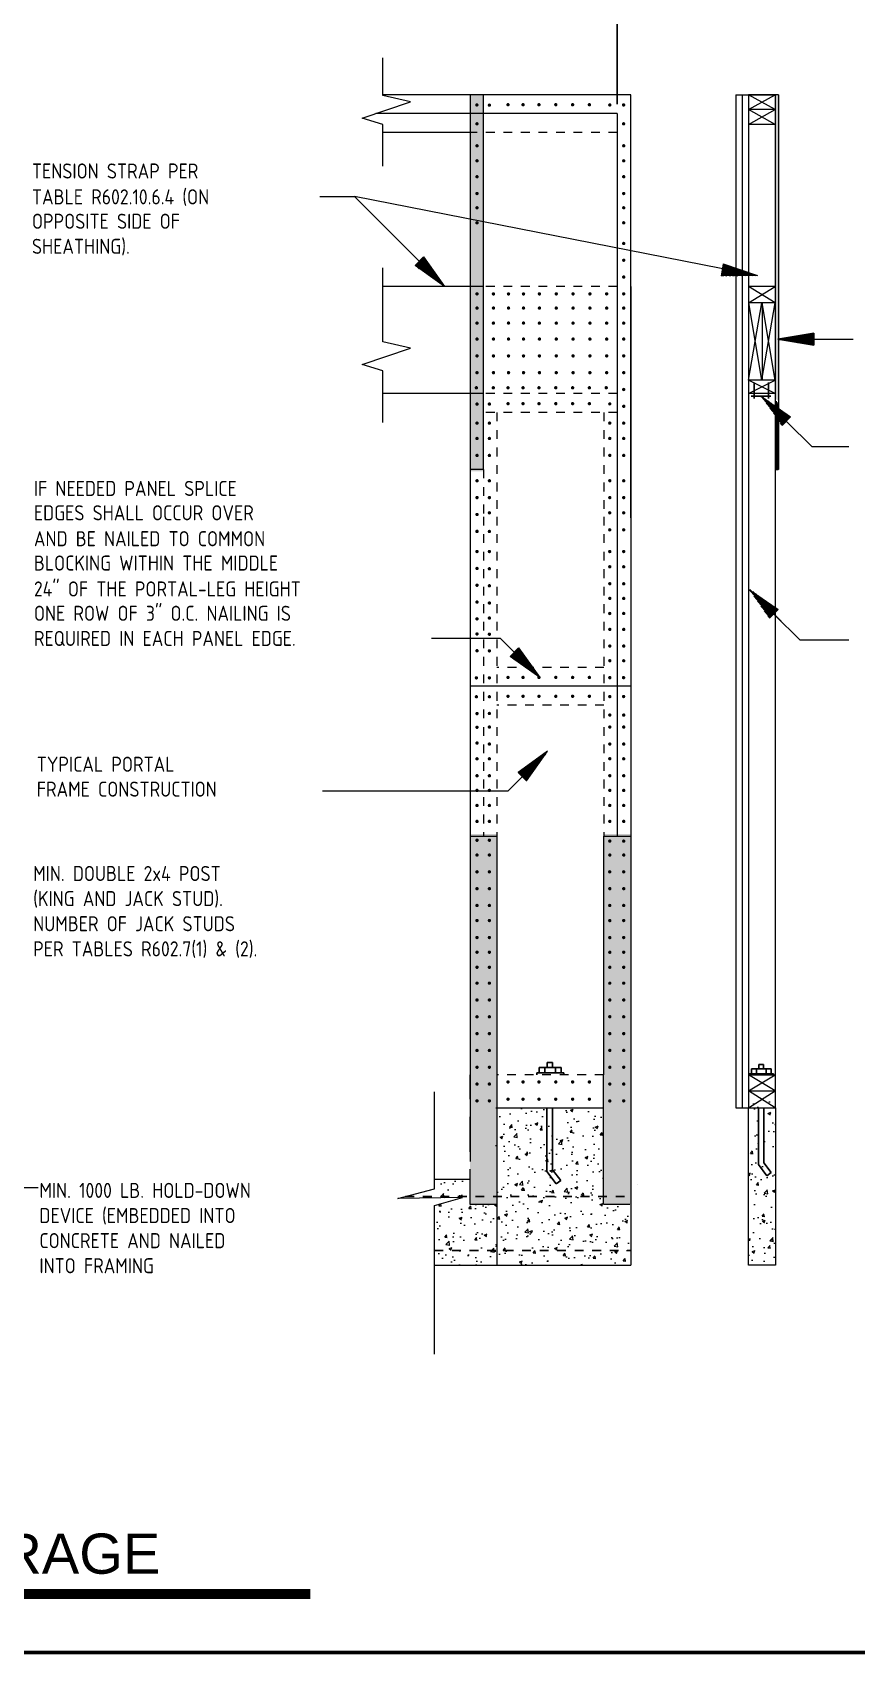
# Model space of a CAD drawing. Header units: feet. Extents: x 57903 to 63568, y -124112 to -112262.
# Drawn here: x 60495 to 60671.4, y -124112 to -123765.4 of the extents above; entities that cross this region are included whole.
import ezdxf

# ---------------------------------------------------------------- set-up
doc = ezdxf.new("R2010")
doc.units = ezdxf.units.FT
doc.header["$LTSCALE"] = 30
doc.header["$MEASUREMENT"] = 0
doc.linetypes.add('Dash 1_16_', pattern=[0.125, 0.0625, -0.0625])
doc.linetypes.add('HIDDEN', pattern=[0.375, 0.25, -0.125])
for name, color, linetype, lineweight in [('8', 8, 'Continuous', 15), ('DIMS', 137, 'Continuous', 15), ('L1', 251, 'Continuous', 13), ('MISC', 3, 'Continuous', 30), ('PLAN LABEL', 7, 'Continuous', 50), ('WALLS', 7, 'Continuous', 60)]:
    doc.layers.add(name, color=color, linetype=linetype, lineweight=lineweight)
doc.styles.add('ARCH', font='ARCHITXT.SHX')
doc.styles.add('SWIS72', font='swissel.ttf', dxfattribs={"height": 4.5})
doc.dimstyles.new('ARCHITECTURAL', dxfattribs={"dimtxt": 3.5, "dimasz": 3.5, "dimexe": 4, "dimexo": 2, "dimgap": 1.5, "dimtad": 1, "dimdec": 1, "dimzin": 3, "dimdsep": 46, "dimlunit": 4, "dimtxsty": 'ARCH', "dimblk": 'DOT', "dimcen": 0.0625, "dimadec": 0, "dimazin": 0, "dimtfac": 1, "dimtdec": 1, "dimtix": 1, "dimtofl": 0, "dimtmove": 1, "dimatfit": 2, "dimldrblk": 'DOTSMALL', "dimfxl": 1, "dimtolj": 1, "dimtzin": 0, "dimarcsym": 0})
pattern_1 = [(50, (15957.2934, -66486.1174), (6.42453982, -0.5620744), [0.6717792, -7.38957143]), (355, (15957.2934, -66486.1174), (-1.2428035, 6.7374273), [0.5374234, -5.91165715]), (100.4514, (15957.829, -66486.164), (5.1817411, 6.1753488), [0.57092447, -6.28016936]), (46.1842, (15957.293, -66484.326), (9.5593381, -1.4825631), [1.0076688, -11.0843571]), (96.6356, (15958.09, -66484.4495), (8.3718265, 8.7252286), [0.8563867, -9.4202525]), (351.1842, (15957.293, -66484.326), (8.3718196, 8.7252351), [0.806135, -8.8674857]), (21, (15958.189, -66484.774), (5.34653006, -3.60628006), [0.6717792, -7.38957143]), (326, (15958.189, -66484.774), (2.1793891, 6.49520977), [0.5374234, -5.91165715]), (71.4514, (15958.6346, -66485.0743), (7.52592137, 2.8889238), [0.57092447, -6.28016936]), (37.5, (15957.2934, -66486.1174), (0.10891651, 2.981748984), [0, -5.8400007, 0, -6.0012277, 0, -5.93404979]), (7.5, (15957.2934, -66486.1174), (2.35632865, 3.5327679), [0, -3.4215955, 0, -5.70564485, 0, -2.26165671]), (327.5, (15955.296, -66486.1174), (4.781477605, -0.202025256), [0, -2.23926407, 0, -6.9865039, 0, -9.27055325]), (317.5, (15954.4002, -66486.1174), (5.22363134, 0.89664596), [0, -2.9110433, 0, -4.63975515, 0, -6.58343637])]
pattern_2 = [(180, (104993.69596, -66486.11737), (-0.279908009, 0.5598160176), [0, -0.5598160176])]
pattern_3 = [(0, (15911.80382, -66486.11737), (0.1399540044, 0.2799080088), [0, -0.2799080088])]

# ---------------------------------------------------------------- blocks, each defined once
blk = doc.blocks.new('_Dot')
at = {"layer": 'DIMS', "color": 0, "lineweight": -2}
blk.add_line((-0.5, 0), (-1, 0), dxfattribs=at)
at = {"layer": 'DIMS', "color": 0, "const_width": 0.5}
blk.add_lwpolyline([(-0.25, 0, 1), (0.25, 0, 1)], format="xyb", close=True, dxfattribs=at)
blk = doc.blocks.new('*D691')
at = {"layer": 'Defpoints', "color": 0, "transparency": 16777216}
for p in [(60620.22, -123708.24), (60233.59, -123778.69), (60620.22, -123782.73)]:
    blk.add_point(p, dxfattribs=at)
at = {"layer": 'DIMS', "color": 0, "lineweight": -2, "transparency": 16777216}
for p, q in [((60233.59, -123776.69), (60233.59, -123704.24)), ((60620.22, -123780.73), (60620.22, -123704.24)), ((60237.09, -123708.24), (60616.72, -123708.24))]:
    blk.add_line(p, q, dxfattribs=at)
at = {"layer": 'DIMS', "color": 0, "lineweight": -2, "transparency": 16777216, "xscale": 3.5, "yscale": 3.5, "zscale": 3.5, "rotation": 180}
blk.add_blockref('_Dot', (60233.59, -123708.24), dxfattribs=at)
at = {"layer": 'DIMS', "color": 0, "lineweight": -2, "transparency": 16777216, "xscale": 3.5, "yscale": 3.5, "zscale": 3.5}
blk.add_blockref('_Dot', (60620.22, -123708.24), dxfattribs=at)
at = {"layer": 'DIMS', "color": 0, "transparency": 16777216, "insert": (60426.91, -123704.08), "char_height": 3.5, "attachment_point": 5, "style": 'ARCH'}
blk.add_mtext('\\A1;EXTENT OF HEADER WITH DOUBLE PORTAL FRAMES (TWO BRACED WALL PANELS)', dxfattribs=at)
blk = doc.blocks.new('_DotSmall')
at = {"layer": 'DIMS', "color": 0, "const_width": 0.5}
blk.add_lwpolyline([(-0.0625, 0, 1), (0.0625, 0, 1)], format="xyb", close=True, dxfattribs=at)

msp = doc.modelspace()

# ---------------------------------------------------------------- hatches: boundary and pattern name
at = {"layer": '8'}
h = msp.add_hatch(dxfattribs=at)
h.set_pattern_fill('AR-CONC', color=256, scale=0.895706, style=0)
h.set_pattern_definition([(50, (15861.843, -66486.1174), (6.42453982, -0.5620744), [0.6717792, -7.38957143]), (355, (15861.843, -66486.1174), (-1.2428035, 6.7374273), [0.5374234, -5.91165715]), (100.4514, (15862.3786, -66486.164), (5.1817411, 6.1753488), [0.57092447, -6.28016936]), (46.1842, (15861.843, -66484.326), (9.5593381, -1.4825631), [1.0076688, -11.0843571]), (96.6356, (15862.64, -66484.4495), (8.3718265, 8.7252286), [0.8563867, -9.4202525]), (351.1842, (15861.843, -66484.326), (8.3718196, 8.7252351), [0.806135, -8.8674857]), (21, (15862.739, -66484.774), (5.34653006, -3.60628006), [0.6717792, -7.38957143]), (326, (15862.739, -66484.774), (2.1793891, 6.49520977), [0.5374234, -5.91165715]), (71.4514, (15863.1845, -66485.0743), (7.52592137, 2.8889238), [0.57092447, -6.28016936]), (37.5, (15861.8433, -66486.1174), (0.10891651, 2.981748984), [0, -5.8400007, 0, -6.0012277, 0, -5.93404979]), (7.5, (15861.8433, -66486.1174), (2.35632865, 3.5327679), [0, -3.4215955, 0, -5.70564485, 0, -2.26165671]), (327.5, (15859.8458, -66486.1174), (4.781477605, -0.202025256), [0, -2.23926407, 0, -6.9865039, 0, -9.27055325]), (317.5, (15858.95, -66486.1174), (5.22363134, 0.89664596), [0, -2.9110433, 0, -4.63975515, 0, -6.58343637])])
h.paths.add_polyline_path([(60617.16, -124029.15), (60603.43, -124029.15), (60594.23, -124029.15), (60594.23, -124006.96), (60594.23, -123995.46), (60617.16, -123995.77), (60617.16, -124016.13), (60622.89, -124016.13), (60623.09, -124029.15)])
h = msp.add_hatch(dxfattribs=at)
h.set_pattern_fill('AR-CONC', color=256, scale=0.895706, style=0)
h.set_pattern_definition([(50, (15773.2314, -66486.1174), (6.42453982, -0.5620744), [0.6717792, -7.38957143]), (355, (15773.2314, -66486.1174), (-1.2428035, 6.7374273), [0.5374234, -5.91165715]), (100.4514, (15773.767, -66486.164), (5.1817411, 6.1753488), [0.57092447, -6.28016936]), (46.1842, (15773.231, -66484.326), (9.5593381, -1.4825631), [1.0076688, -11.0843571]), (96.6356, (15774.028, -66484.4495), (8.3718265, 8.7252286), [0.8563867, -9.4202525]), (351.1842, (15773.231, -66484.326), (8.3718196, 8.7252351), [0.806135, -8.8674857]), (21, (15774.127, -66484.774), (5.34653006, -3.60628006), [0.6717792, -7.38957143]), (326, (15774.127, -66484.774), (2.1793891, 6.49520977), [0.5374234, -5.91165715]), (71.4514, (15774.5726, -66485.0743), (7.52592137, 2.8889238), [0.57092447, -6.28016936]), (37.5, (15773.2314, -66486.1174), (0.10891651, 2.981748984), [0, -5.8400007, 0, -6.0012277, 0, -5.93404979]), (7.5, (15773.2314, -66486.1174), (2.35632865, 3.5327679), [0, -3.4215955, 0, -5.70564485, 0, -2.26165671]), (327.5, (15771.234, -66486.1174), (4.781477605, -0.202025256), [0, -2.23926407, 0, -6.9865039, 0, -9.27055325]), (317.5, (15770.3382, -66486.1174), (5.22363134, 0.89664596), [0, -2.9110433, 0, -4.63975515, 0, -6.58343637])])
h.paths.add_polyline_path([(60654.06, -123994.2), (60654.01, -123994.18), (60651.54, -123994.18), (60651.54, -124005.96), (60653.11, -124008.04), (60652.23, -124008.71), (60650.43, -124006.33), (60650.43, -123994.18), (60648.28, -123994.18), (60648.28, -124029.15), (60654.06, -124029.15)])
h = msp.add_hatch(dxfattribs=at)
h.set_pattern_fill('AR-CONC', color=256, scale=0.895706, style=0)
h.set_pattern_definition(pattern_1)
h.paths.add_polyline_path([(60588.7, -124010.74), (60581.1, -124010.74), (60581.1, -124012.83), (60579.14, -124013.33), (60574.87, -124014.43), (60588.7, -124014.43)])
h = msp.add_hatch(dxfattribs=at)
h.set_pattern_fill('AR-CONC', color=256, scale=0.895706, style=0)
h.set_pattern_definition(pattern_1)
h.paths.add_polyline_path([(60594.43, -124016.13), (60588.7, -124016.13), (60588.7, -124014.43), (60574.87, -124014.43), (60573.26, -124014.85), (60587.05, -124014.64), (60581.1, -124016.39), (60581.1, -124026.01), (60594.43, -124026.01)])
h = msp.add_hatch(dxfattribs=at)
h.set_pattern_fill('AR-CONC', color=256, scale=0.895706, style=0)
h.set_pattern_definition(pattern_1)
h.paths.add_polyline_path([(60594.43, -124026.01), (60581.1, -124026.01), (60581.1, -124029.15), (60594.43, -124029.15)])
at = {"layer": 'DIMS'}
h = msp.add_hatch(dxfattribs=at)
h.set_pattern_fill('ANSI31', color=256, scale=1.279579, angle=-182.4204, style=0)
h.set_pattern_definition([(312.579624, (61353.24674, -123715.06209), (0.117775334, 0.108222697), [])])
h.paths.add_polyline_path([(60583.26, -123819.74), (60576.93, -123815.22), (60578.74, -123813.41)])
h = msp.add_hatch(dxfattribs=at)
h.set_pattern_fill('ANSI31', color=256, scale=1.279579, angle=-146.5318, style=0)
h.set_pattern_definition([(348.468222, (61212.68484, -123281.20663), (0.031975316, 0.15671873), [])])
h.paths.add_polyline_path([(60650.24, -123817.39), (60642.46, -123817.44), (60642.86, -123814.91)])
h = msp.add_hatch(dxfattribs=at)
h.set_pattern_fill('ANSI31', color=256, scale=1.279579, angle=-227.4204, style=0)
h.set_pattern_definition([(182.420376, (60184.1383, -123212.51018), (-0.006754735, 0.15980474), [])])
h.paths.add_polyline_path([(60654.58, -123830.99), (60662.25, -123832.27), (60662.25, -123829.71)])
h = msp.add_hatch(dxfattribs=at)
h.set_pattern_fill('ANSI31', color=256, scale=1.279579, angle=-182.4204, style=0)
h.set_pattern_definition([(132.579624, (59880.96802, -123947.78867), (-0.117775334, -0.108222697), [])])
h.paths.add_polyline_path([(60650.95, -123843.11), (60657.28, -123847.63), (60655.47, -123849.44)])
h = msp.add_hatch(dxfattribs=at)
h.set_pattern_fill('ANSI31', color=256, scale=1.279579, angle=-182.4204, style=0)
h.set_pattern_definition([(132.579624, (59878.29267, -123989.0337), (-0.117775334, -0.108222697), [])])
h.paths.add_polyline_path([(60648.28, -123884.35), (60654.61, -123888.88), (60652.8, -123890.69)])
h = msp.add_hatch(dxfattribs=at)
h.set_pattern_fill('ANSI31', color=256, scale=1.279579, angle=-182.4204, style=0)
h.set_pattern_definition([(312.579624, (61373.6115, -123798.71737), (0.117775334, 0.108222697), [])])
h.paths.add_polyline_path([(60603.63, -123903.4), (60597.3, -123898.88), (60599.1, -123897.07)])
h = msp.add_hatch(dxfattribs=at)
h.set_pattern_fill('ANSI31', color=256, scale=1.279579, angle=-182.4204, style=0)
h.set_pattern_definition([(47.420376, (61375.28594, -124023.87121), (0.117775334, -0.108222697), [])])
h.paths.add_polyline_path([(60605.3, -123919.19), (60598.97, -123923.71), (60600.78, -123925.52)])
at = {"layer": 'L1'}
h = msp.add_hatch(dxfattribs=at)
h.set_pattern_fill('DOTS', color=256, scale=8.957056, angle=360)
h.set_pattern_definition(pattern_2)
h.paths.add_polyline_path([(60588.7, -123859.25), (60591.57, -123859.25), (60591.56, -123778.69), (60588.7, -123778.69)])
h = msp.add_hatch(dxfattribs=at)
h.set_pattern_fill('DOTS', color=256, scale=4.478528, angle=360)
h.set_pattern_definition(pattern_3)
h.paths.add_polyline_path([(60654.72, -123831.02), (60654.58, -123830.99), (60654.72, -123830.97), (60654.72, -123778.69), (60654.01, -123778.69), (60654.01, -123843.72), (60654.72, -123844.22)])
h = msp.add_hatch(dxfattribs=at)
h.set_pattern_fill('DOTS', color=256, scale=4.478528, angle=360)
h.set_pattern_definition(pattern_3)
h.paths.add_polyline_path([(60654.01, -123858.9), (60654.72, -123858.9), (60654.72, -123844.66), (60654.01, -123843.96)])
h = msp.add_hatch(dxfattribs=at)
h.set_pattern_fill('DOTS', color=256, scale=8.957056, angle=360)
h.set_pattern_definition(pattern_2)
h.paths.add_polyline_path([(60588.7, -123936.89), (60594.43, -123936.87), (60594.43, -124016.13), (60588.7, -124016.13)])
h = msp.add_hatch(dxfattribs=at)
h.set_pattern_fill('DOTS', color=256, scale=8.957056, angle=360)
h.set_pattern_definition(pattern_2)
h.paths.add_polyline_path([(60617.27, -123936.89), (60623, -123936.87), (60623, -124016.13), (60617.27, -124016.13)])

# ---------------------------------------------------------------- linework, layer by layer
at = {"layer": 'DIMS'}
for p, q in [((60570.05, -123778.84), (60570.05, -123770.79)), ((60565.59, -123783.73), (60575.94, -123780.19)), ((60575.94, -123780.19), (60570.05, -123778.84)), ((60570.05, -123785.04), (60565.59, -123783.73)), ((60570.05, -123793.99), (60570.05, -123785.04)), ((60556.52, -123800.44), (60563.96, -123800.44)), ((60583.16, -123819.64), (60563.96, -123800.44)), ((60650.1, -123817.36), (60563.96, -123800.44)), ((60578.74, -123813.41), (60576.93, -123815.22)), ((60583.26, -123819.74), (60576.93, -123815.22)), ((60578.74, -123813.41), (60583.26, -123819.74)), ((60642.86, -123814.91), (60642.46, -123817.44)), ((60642.86, -123814.91), (60650.24, -123817.39)), ((60570.05, -123831.56), (60570.05, -123815.75)), ((60650.24, -123817.39), (60642.46, -123817.44)), ((60575.94, -123832.9), (60570.05, -123831.56)), ((60662.25, -123829.71), (60654.58, -123830.99)), ((60654.58, -123830.99), (60662.25, -123832.27)), ((60654.72, -123830.99), (60670.67, -123830.99)), ((60662.25, -123829.71), (60662.25, -123832.27)), ((60565.59, -123836.44), (60575.94, -123832.9)), ((60570.05, -123837.75), (60565.59, -123836.44)), ((60570.05, -123848.82), (60570.05, -123837.75)), ((60650.95, -123843.23), (60657.28, -123847.63)), ((60651.06, -123843.33), (60661.95, -123854.07)), ((60655.47, -123849.44), (60657.28, -123847.63)), ((60669.74, -123854.07), (60661.95, -123854.07)), ((60648.28, -123884.48), (60654.61, -123888.88)), ((60648.38, -123884.58), (60659.34, -123895.38)), ((60652.8, -123890.69), (60654.61, -123888.88)), ((60580.46, -123894.95), (60595.18, -123894.95)), ((60603.52, -123903.29), (60595.18, -123894.95)), ((60599.1, -123897.07), (60597.3, -123898.88)), ((60599.1, -123897.07), (60603.63, -123903.4)), ((60669.74, -123895.38), (60659.34, -123895.38)), ((60603.63, -123903.4), (60597.3, -123898.88)), ((60605.2, -123919.29), (60596.85, -123927.64)), ((60605.3, -123919.19), (60598.97, -123923.71)), ((60600.78, -123925.52), (60605.3, -123919.19)), ((60600.78, -123925.52), (60598.97, -123923.71)), ((60557.14, -123927.64), (60596.85, -123927.64)), ((60581.1, -124012.83), (60581.1, -123992.06)), ((60496.27, -124012.63), (60493.2, -124012.63)), ((60573.26, -124014.85), (60581.1, -124012.83)), ((60579.14, -124013.33), (60581.1, -124012.83)), ((60587.05, -124014.64), (60573.26, -124014.85)), ((60581.1, -124016.39), (60587.05, -124014.64)), ((60581.1, -124048.2), (60581.1, -124016.39))]:
    msp.add_line(p, q, dxfattribs=at)
for points in [[(60662.25, -123830.99), (60659.27, -123830.99)], [(60653.7, -123889.78), (60655.27, -123891.35)]]:
    msp.add_lwpolyline(points, dxfattribs=at)
at = {"layer": 'L1'}
for p, q in [((60588.7, -123778.69), (60570.05, -123778.69)), ((60623.09, -123778.69), (60588.7, -123778.69)), ((60588.7, -123778.69), (60588.7, -123869.26)), ((60591.56, -123858.9), (60591.56, -123778.69)), ((60623.09, -123869.26), (60623.09, -123778.69)), ((60645.59, -123778.69), (60645.59, -123995.46)), ((60645.59, -123778.69), (60654.01, -123778.69)), ((60646.93, -123778.69), (60646.93, -123995.46)), ((60648.28, -123778.69), (60648.28, -123995.46)), ((60654.72, -123778.69), (60648.28, -123778.69)), ((60654.01, -123781.86), (60648.28, -123778.69)), ((60648.28, -123781.86), (60654.01, -123778.69)), ((60654.01, -123778.69), (60654.01, -123995.46)), ((60654.72, -123778.69), (60654.72, -123858.9)), ((60588.7, -123782.73), (60568.52, -123782.73)), ((60620.22, -123782.73), (60588.7, -123782.73)), ((60620.22, -123782.73), (60620.22, -123937.35)), ((60654.01, -123781.86), (60648.28, -123781.86)), ((60654.01, -123781.86), (60648.28, -123781.86)), ((60654.01, -123785.08), (60648.28, -123781.86)), ((60648.28, -123785.08), (60654.01, -123781.86)), ((60588.7, -123786.77), (60570.05, -123786.77)), ((60654.01, -123785.08), (60648.28, -123785.08)), ((60591.56, -123819.72), (60570.05, -123819.72)), ((60588.7, -123819.72), (60588.7, -123869.26)), ((60623.09, -123819.72), (60623.09, -123869.26)), ((60654.01, -123819.72), (60648.28, -123819.72)), ((60654.01, -123823.26), (60648.28, -123819.72)), ((60648.28, -123823.26), (60654.01, -123819.72)), ((60654.01, -123823.26), (60648.28, -123823.26)), ((60648.28, -123839.79), (60651.14, -123823.26)), ((60651.14, -123839.79), (60648.35, -123823.26)), ((60651.14, -123839.79), (60654.01, -123823.26)), ((60654.01, -123839.79), (60651.22, -123823.26)), ((60651.22, -123823.26), (60651.22, -123839.79)), ((60591.56, -123842.65), (60570.05, -123842.65)), ((60654.01, -123839.79), (60648.28, -123839.79)), ((60654.01, -123842.65), (60648.28, -123839.79)), ((60648.28, -123842.65), (60654.01, -123839.79)), ((60654.01, -123842.65), (60648.28, -123842.65)), ((60654.72, -123858.9), (60654.01, -123858.9)), ((60588.7, -123868.99), (60588.7, -123907.96)), ((60588.7, -123868.99), (60588.7, -123995.46)), ((60623.09, -123868.99), (60623.09, -123937.35)), ((60623.09, -123905.28), (60588.7, -123905.28)), ((60588.7, -123917.7), (60588.7, -123995.46)), ((60588.7, -123937.35), (60594.43, -123937.35)), ((60594.43, -123937.35), (60594.43, -124016.13)), ((60617.27, -123937.35), (60617.27, -123988.45)), ((60617.27, -123937.35), (60623, -123937.35)), ((60623.09, -123937.35), (60623.09, -124029.15)), ((60617.27, -124016.13), (60617.27, -123988.45)), ((60648.28, -123988.45), (60654.01, -123988.45)), ((60648.28, -123991.83), (60654.01, -123988.45)), ((60654.01, -123991.83), (60648.28, -123988.45)), ((60648.28, -123995.46), (60654.01, -123991.83)), ((60654.01, -123995.46), (60648.28, -123991.83)), ((60648.28, -123991.83), (60654.01, -123991.83)), ((60588.7, -123995.46), (60588.7, -124006.93)), ((60594.23, -123995.46), (60617.27, -123995.46)), ((60645.59, -123995.46), (60654.06, -123995.46)), ((60581.1, -124010.74), (60588.7, -124010.74)), ((60624.44, -124011.85), (60624.44, -124011.85)), ((60581.1, -124029.15), (60623.09, -124029.15))]:
    msp.add_line(p, q, dxfattribs=at)
at = {"layer": 'L1', "linetype": 'Dash 1_16_'}
for p, q in [((60620.22, -123786.77), (60588.7, -123786.77)), ((60620.22, -123819.72), (60591.56, -123819.72)), ((60620.22, -123842.65), (60591.56, -123842.65)), ((60620.22, -123846.7), (60591.56, -123846.7)), ((60594.43, -123846.7), (60594.43, -123869.26)), ((60617.36, -123846.7), (60617.36, -123869.26)), ((60591.56, -123858.9), (60591.56, -123869.26)), ((60591.56, -123868.99), (60591.56, -123937.35)), ((60594.43, -123868.99), (60594.43, -123937.35)), ((60617.36, -123868.99), (60617.36, -123937.35)), ((60617.36, -123901.24), (60594.43, -123901.24)), ((60617.36, -123909.32), (60594.43, -123909.32)), ((60617.27, -123988.45), (60594.43, -123988.45))]:
    msp.add_line(p, q, dxfattribs=at)
at = {"layer": 'L1', "ltscale": 0.5}
for p, q in [((60591.56, -123858.9), (60588.7, -123858.9)), ((60594.43, -124016.13), (60594.43, -124029.15))]:
    msp.add_line(p, q, dxfattribs=at)
at = {"layer": 'L1', "linetype": 'HIDDEN'}
for p, q in [((60588.7, -124016.13), (60588.7, -123988.45)), ((60594.43, -124016.13), (60588.7, -124016.13)), ((60622.89, -124016.13), (60617.36, -124016.13))]:
    msp.add_line(p, q, dxfattribs=at)
at = {"layer": 'L1', "const_width": 0.358}
for points in [[(60590.16, -123781.06, -1), (60590.16, -123780.7, -1)], [(60592.84, -123781.1, -1), (60592.84, -123780.75, -1)], [(60597, -123780.83, -1), (60596.65, -123780.83, -1)], [(60600.22, -123780.83, -1), (60599.86, -123780.83, -1)], [(60603.63, -123780.83, -1), (60603.27, -123780.83, -1)], [(60607.23, -123780.83, -1), (60606.87, -123780.83, -1)], [(60610.83, -123780.83, -1), (60610.47, -123780.83, -1)], [(60614.42, -123780.83, -1), (60614.06, -123780.83, -1)], [(60618.61, -123781.06, -1), (60618.61, -123780.7, -1)], [(60621.56, -123781.06, -1), (60621.56, -123780.7, -1)], [(60590.16, -123785.1, -1), (60590.16, -123784.74, -1)], [(60621.56, -123785.1, -1), (60621.56, -123784.74, -1)], [(60590.19, -123789.8, -1), (60590.19, -123789.44, -1)], [(60621.59, -123789.8, -1), (60621.59, -123789.44, -1)], [(60590.19, -123793.01, -1), (60590.19, -123792.66, -1)], [(60621.59, -123793.01, -1), (60621.59, -123792.66, -1)], [(60590.19, -123796.42, -1), (60590.19, -123796.06, -1)], [(60621.59, -123796.42, -1), (60621.59, -123796.06, -1)], [(60590.19, -123800.02, -1), (60590.19, -123799.66, -1)], [(60621.59, -123800.02, -1), (60621.59, -123799.66, -1)], [(60590.19, -123803.06, -1), (60590.19, -123802.71, -1)], [(60621.59, -123803.06, -1), (60621.59, -123802.71, -1)], [(60590.19, -123806.28, -1), (60590.19, -123805.92, -1)], [(60621.59, -123806.28, -1), (60621.59, -123805.92, -1)], [(60621.59, -123810.7, -1), (60621.59, -123810.34, -1)], [(60621.59, -123810.7, -1), (60621.59, -123810.34, -1)], [(60621.59, -123810.7, -1), (60621.59, -123810.34, -1)], [(60621.59, -123814.29, -1), (60621.59, -123813.94, -1)], [(60621.59, -123817.89, -1), (60621.59, -123817.53, -1)], [(60590.19, -123821.49, 1), (60590.19, -123821.13, 1)], [(60593.71, -123821.49, 1), (60593.71, -123821.13, 1)], [(60596.93, -123821.49, 1), (60596.93, -123821.13, 1)], [(60600.14, -123821.49, 1), (60600.14, -123821.13, 1)], [(60603.55, -123821.49, 1), (60603.55, -123821.13, 1)], [(60607.15, -123821.49, 1), (60607.15, -123821.13, 1)], [(60610.75, -123821.49, 1), (60610.75, -123821.13, 1)], [(60614.35, -123821.49, 1), (60614.35, -123821.13, 1)], [(60617.94, -123821.49, 1), (60617.94, -123821.13, 1)], [(60621.59, -123821.49, -1), (60621.59, -123821.13, -1)], [(60590.19, -123824.53, 1), (60590.19, -123824.17, 1)], [(60593.71, -123824.53, 1), (60593.71, -123824.17, 1)], [(60596.93, -123824.53, 1), (60596.93, -123824.17, 1)], [(60600.14, -123824.53, 1), (60600.14, -123824.17, 1)], [(60603.55, -123824.53, 1), (60603.55, -123824.17, 1)], [(60607.15, -123824.53, 1), (60607.15, -123824.17, 1)], [(60610.75, -123824.53, 1), (60610.75, -123824.17, 1)], [(60614.35, -123824.53, 1), (60614.35, -123824.17, 1)], [(60617.94, -123824.53, 1), (60617.94, -123824.17, 1)], [(60621.59, -123824.53, -1), (60621.59, -123824.17, -1)], [(60590.19, -123827.75, 1), (60590.19, -123827.39, 1)], [(60593.71, -123827.75, 1), (60593.71, -123827.39, 1)], [(60596.93, -123827.75, 1), (60596.93, -123827.39, 1)], [(60600.14, -123827.75, 1), (60600.14, -123827.39, 1)], [(60603.55, -123827.75, 1), (60603.55, -123827.39, 1)], [(60607.15, -123827.75, 1), (60607.15, -123827.39, 1)], [(60610.75, -123827.75, 1), (60610.75, -123827.39, 1)], [(60614.35, -123827.75, 1), (60614.35, -123827.39, 1)], [(60617.94, -123827.75, 1), (60617.94, -123827.39, 1)], [(60621.59, -123827.75, -1), (60621.59, -123827.39, -1)], [(60590.19, -123831.16, 1), (60590.19, -123830.8, 1)], [(60593.71, -123831.16, 1), (60593.71, -123830.8, 1)], [(60596.93, -123831.16, 1), (60596.93, -123830.8, 1)], [(60600.14, -123831.16, 1), (60600.14, -123830.8, 1)], [(60603.55, -123831.16, 1), (60603.55, -123830.8, 1)], [(60607.15, -123831.16, 1), (60607.15, -123830.8, 1)], [(60610.75, -123831.16, 1), (60610.75, -123830.8, 1)], [(60614.35, -123831.16, 1), (60614.35, -123830.8, 1)], [(60617.94, -123831.16, 1), (60617.94, -123830.8, 1)], [(60621.59, -123831.16, -1), (60621.59, -123830.8, -1)], [(60590.19, -123834.76, 1), (60590.19, -123834.4, 1)], [(60593.71, -123834.76, 1), (60593.71, -123834.4, 1)], [(60596.93, -123834.76, 1), (60596.93, -123834.4, 1)], [(60600.14, -123834.76, 1), (60600.14, -123834.4, 1)], [(60603.55, -123834.76, 1), (60603.55, -123834.4, 1)], [(60607.15, -123834.76, 1), (60607.15, -123834.4, 1)], [(60610.75, -123834.76, 1), (60610.75, -123834.4, 1)], [(60614.35, -123834.76, 1), (60614.35, -123834.4, 1)], [(60617.94, -123834.76, 1), (60617.94, -123834.4, 1)], [(60621.59, -123834.76, -1), (60621.59, -123834.4, -1)], [(60590.19, -123838.35, 1), (60590.19, -123837.99, 1)], [(60593.71, -123838.35, 1), (60593.71, -123837.99, 1)], [(60596.93, -123838.35, 1), (60596.93, -123837.99, 1)], [(60600.14, -123838.35, 1), (60600.14, -123837.99, 1)], [(60603.55, -123838.35, 1), (60603.55, -123837.99, 1)], [(60607.15, -123838.35, 1), (60607.15, -123837.99, 1)], [(60610.75, -123838.35, 1), (60610.75, -123837.99, 1)], [(60614.35, -123838.35, 1), (60614.35, -123837.99, 1)], [(60617.94, -123838.35, 1), (60617.94, -123837.99, 1)], [(60621.59, -123838.35, -1), (60621.59, -123837.99, -1)], [(60590.23, -123841.4, -1), (60589.87, -123841.4, -1)], [(60593.86, -123841.4, -1), (60593.5, -123841.4, -1)], [(60597, -123841.4, -1), (60596.65, -123841.4, -1)], [(60600.22, -123841.4, -1), (60599.86, -123841.4, -1)], [(60603.63, -123841.4, -1), (60603.27, -123841.4, -1)], [(60607.23, -123841.4, -1), (60606.87, -123841.4, -1)], [(60610.83, -123841.4, -1), (60610.47, -123841.4, -1)], [(60614.42, -123841.4, -1), (60614.06, -123841.4, -1)], [(60618.02, -123841.4, -1), (60617.66, -123841.4, -1)], [(60621.59, -123841.95, -1), (60621.59, -123841.59, -1)], [(60590.19, -123845.07, 1), (60590.19, -123844.71, 1)], [(60592.84, -123845.07, -1), (60592.84, -123844.71, -1)], [(60597, -123844.8, -1), (60596.65, -123844.8, -1)], [(60600.22, -123844.8, -1), (60599.86, -123844.8, -1)], [(60603.63, -123844.8, -1), (60603.27, -123844.8, -1)], [(60607.23, -123844.8, -1), (60606.87, -123844.8, -1)], [(60610.83, -123844.8, -1), (60610.47, -123844.8, -1)], [(60614.42, -123844.8, -1), (60614.06, -123844.8, -1)], [(60618.61, -123845.02, -1), (60618.61, -123844.67, -1)], [(60621.59, -123845.55, -1), (60621.59, -123845.19, -1)], [(60590.19, -123849.15, 1), (60590.19, -123848.79, 1)], [(60592.84, -123849.15, -1), (60592.84, -123848.79, -1)], [(60618.61, -123849.15, -1), (60618.61, -123848.79, -1)], [(60621.59, -123849.15, -1), (60621.59, -123848.79, -1)], [(60590.19, -123852.43, 1), (60590.19, -123852.07, 1)], [(60592.84, -123852.43, -1), (60592.84, -123852.07, -1)], [(60618.61, -123852.43, -1), (60618.61, -123852.07, -1)], [(60621.59, -123852.43, -1), (60621.59, -123852.07, -1)], [(60590.19, -123856.06, 1), (60590.19, -123855.7, 1)], [(60592.84, -123856.06, -1), (60592.84, -123855.7, -1)], [(60618.61, -123856.06, -1), (60618.61, -123855.7, -1)], [(60621.59, -123856.06, -1), (60621.59, -123855.7, -1)], [(60590.19, -123861.48, 1), (60590.19, -123861.12, 1)], [(60592.84, -123861.48, -1), (60592.84, -123861.12, -1)], [(60618.61, -123861.48, -1), (60618.61, -123861.12, -1)], [(60621.59, -123861.48, -1), (60621.59, -123861.12, -1)], [(60590.19, -123865.08, 1), (60590.19, -123864.72, 1)], [(60592.84, -123865.08, -1), (60592.84, -123864.72, -1)], [(60618.61, -123865.08, -1), (60618.61, -123864.72, -1)], [(60621.59, -123865.08, -1), (60621.59, -123864.72, -1)], [(60590.19, -123868.69, 1), (60590.19, -123868.34, 1)], [(60592.84, -123868.34, -1), (60592.84, -123867.98, -1)], [(60618.61, -123868.34, -1), (60618.61, -123867.98, -1)], [(60621.59, -123868.34, -1), (60621.59, -123867.98, -1)], [(60590.19, -123872.29, 1), (60590.19, -123871.93, 1)], [(60590.19, -123872.33, 1), (60590.19, -123871.97, 1)], [(60592.84, -123872.33, -1), (60592.84, -123871.97, -1)], [(60618.61, -123871.98, -1), (60618.61, -123871.62, -1)], [(60621.59, -123871.98, -1), (60621.59, -123871.62, -1)], [(60590.19, -123876.62, 1), (60590.19, -123876.26, 1)], [(60592.84, -123876.62, -1), (60592.84, -123876.26, -1)], [(60618.61, -123876.62, -1), (60618.61, -123876.26, -1)], [(60621.59, -123876.62, -1), (60621.59, -123876.26, -1)], [(60590.19, -123880.24, 1), (60590.19, -123879.88, 1)], [(60592.84, -123880.31, -1), (60592.84, -123879.95, -1)], [(60618.61, -123879.89, -1), (60618.61, -123879.53, -1)], [(60621.59, -123879.89, -1), (60621.59, -123879.53, -1)], [(60590.19, -123883.84, 1), (60590.19, -123883.48, 1)], [(60592.84, -123883.95, -1), (60592.84, -123883.59, -1)], [(60618.61, -123883.52, -1), (60618.61, -123883.16, -1)], [(60621.59, -123883.52, -1), (60621.59, -123883.16, -1)], [(60590.19, -123887.43, 1), (60590.19, -123887.08, 1)], [(60592.84, -123887.64, -1), (60592.84, -123887.28, -1)], [(60618.61, -123886.66, -1), (60618.61, -123886.3, -1)], [(60621.59, -123886.66, -1), (60621.59, -123886.3, -1)], [(60590.19, -123891.03, 1), (60590.19, -123890.67, 1)], [(60592.84, -123890.86, -1), (60592.84, -123890.5, -1)], [(60618.61, -123889.88, -1), (60618.61, -123889.52, -1)], [(60621.59, -123889.88, -1), (60621.59, -123889.52, -1)], [(60590.19, -123894.25, 1), (60590.19, -123893.9, 1)], [(60592.84, -123894.32, -1), (60592.84, -123893.96, -1)], [(60618.61, -123893.29, -1), (60618.61, -123892.93, -1)], [(60621.59, -123893.29, -1), (60621.59, -123892.93, -1)], [(60590.19, -123897.85, 1), (60590.19, -123897.49, 1)], [(60592.84, -123897.88, -1), (60592.84, -123897.52, -1)], [(60618.61, -123896.85, -1), (60618.61, -123896.49, -1)], [(60621.59, -123896.85, -1), (60621.59, -123896.49, -1)], [(60618.61, -123899.99, -1), (60618.61, -123899.64, -1)], [(60621.59, -123899.99, -1), (60621.59, -123899.64, -1)], [(60590.06, -123903.65, -1), (60590.06, -123903.29, -1)], [(60592.84, -123903.65, -1), (60592.84, -123903.29, -1)], [(60597, -123903.38, -1), (60596.65, -123903.38, -1)], [(60600.22, -123903.38, -1), (60599.86, -123903.38, -1)], [(60603.63, -123903.38, -1), (60603.27, -123903.38, -1)], [(60607.23, -123903.38, -1), (60606.87, -123903.38, -1)], [(60610.83, -123903.38, -1), (60610.47, -123903.38, -1)], [(60614.42, -123903.38, -1), (60614.06, -123903.38, -1)], [(60618.61, -123903.61, -1), (60618.61, -123903.25, -1)], [(60621.56, -123903.61, -1), (60621.56, -123903.25, -1)], [(60590.06, -123907.69, -1), (60590.06, -123907.34, -1)], [(60592.84, -123907.69, -1), (60592.84, -123907.34, -1)], [(60597, -123907.42, -1), (60596.65, -123907.42, -1)], [(60600.22, -123907.42, -1), (60599.86, -123907.42, -1)], [(60603.63, -123907.42, -1), (60603.27, -123907.42, -1)], [(60607.23, -123907.42, -1), (60606.87, -123907.42, -1)], [(60610.83, -123907.42, -1), (60610.47, -123907.42, -1)], [(60614.42, -123907.42, -1), (60614.06, -123907.42, -1)], [(60618.61, -123907.65, -1), (60618.61, -123907.29, -1)], [(60621.56, -123907.65, -1), (60621.56, -123907.29, -1)], [(60590.19, -123911.3, 1), (60590.19, -123910.94, 1)], [(60592.84, -123911.27, -1), (60592.84, -123910.91, -1)], [(60618.61, -123911.62, -1), (60618.61, -123911.26, -1)], [(60621.59, -123911.62, -1), (60621.59, -123911.26, -1)], [(60590.19, -123914.23, 1), (60590.19, -123913.88, 1)], [(60592.84, -123914.18, -1), (60592.84, -123913.82, -1)], [(60618.61, -123914.18, -1), (60618.61, -123913.82, -1)], [(60621.59, -123914.18, -1), (60621.59, -123913.82, -1)], [(60590.19, -123917.6, 1), (60590.19, -123917.24, 1)], [(60592.84, -123917.82, -1), (60592.84, -123917.46, -1)], [(60618.61, -123917.82, -1), (60618.61, -123917.46, -1)], [(60621.59, -123917.82, -1), (60621.59, -123917.46, -1)], [(60590.19, -123920.97, 1), (60590.19, -123920.61, 1)], [(60592.84, -123920.97, -1), (60592.84, -123920.61, -1)], [(60618.61, -123920.97, -1), (60618.61, -123920.61, -1)], [(60621.59, -123920.97, -1), (60621.59, -123920.61, -1)], [(60590.19, -123924.6, 1), (60590.19, -123924.24, 1)], [(60592.84, -123924.6, -1), (60592.84, -123924.24, -1)], [(60618.61, -123924.6, -1), (60618.61, -123924.24, -1)], [(60621.59, -123924.6, -1), (60621.59, -123924.24, -1)], [(60590.19, -123927.74, 1), (60590.19, -123927.38, 1)], [(60592.84, -123927.74, -1), (60592.84, -123927.38, -1)], [(60618.61, -123927.74, -1), (60618.61, -123927.38, -1)], [(60621.59, -123927.74, -1), (60621.59, -123927.38, -1)], [(60590.19, -123930.96, 1), (60590.19, -123930.6, 1)], [(60592.84, -123930.96, -1), (60592.84, -123930.6, -1)], [(60618.61, -123930.96, -1), (60618.61, -123930.6, -1)], [(60621.59, -123930.96, -1), (60621.59, -123930.6, -1)], [(60590.19, -123934.37, 1), (60590.19, -123934.01, 1)], [(60592.84, -123934.37, -1), (60592.84, -123934.01, -1)], [(60618.61, -123934.37, -1), (60618.61, -123934.01, -1)], [(60621.59, -123934.37, -1), (60621.59, -123934.01, -1)], [(60590.19, -123938.4, 1), (60590.19, -123938.04, 1)], [(60592.84, -123938.4, -1), (60592.84, -123938.04, -1)], [(60618.61, -123938.59, -1), (60618.61, -123938.23, -1)], [(60621.59, -123938.59, -1), (60621.59, -123938.23, -1)], [(60590.19, -123941.56, 1), (60590.19, -123941.21, 1)], [(60592.84, -123941.56, -1), (60592.84, -123941.21, -1)], [(60618.61, -123941.56, -1), (60618.61, -123941.21, -1)], [(60621.59, -123941.56, -1), (60621.59, -123941.21, -1)], [(60590.19, -123945.16, 1), (60590.19, -123944.8, 1)], [(60592.84, -123945.16, -1), (60592.84, -123944.8, -1)], [(60618.61, -123945.16, -1), (60618.61, -123944.8, -1)], [(60621.59, -123945.16, -1), (60621.59, -123944.8, -1)], [(60590.19, -123948.76, 1), (60590.19, -123948.4, 1)], [(60592.84, -123948.76, -1), (60592.84, -123948.4, -1)], [(60618.61, -123948.76, -1), (60618.61, -123948.4, -1)], [(60621.59, -123948.76, -1), (60621.59, -123948.4, -1)], [(60590.19, -123952.36, 1), (60590.19, -123952, 1)], [(60592.84, -123952.36, -1), (60592.84, -123952, -1)], [(60618.61, -123952.36, -1), (60618.61, -123952, -1)], [(60621.59, -123952.36, -1), (60621.59, -123952, -1)], [(60590.19, -123955.58, 1), (60590.19, -123955.22, 1)], [(60592.84, -123955.58, -1), (60592.84, -123955.22, -1)], [(60618.61, -123955.58, -1), (60618.61, -123955.22, -1)], [(60621.59, -123955.58, -1), (60621.59, -123955.22, -1)], [(60590.19, -123959.22, 1), (60590.19, -123958.86, 1)], [(60592.84, -123959.22, -1), (60592.84, -123958.86, -1)], [(60618.61, -123959.22, -1), (60618.61, -123958.86, -1)], [(60621.59, -123959.22, -1), (60621.59, -123958.86, -1)], [(60590.19, -123962.36, 1), (60590.19, -123962, 1)], [(60592.84, -123962.36, -1), (60592.84, -123962, -1)], [(60618.61, -123962.36, -1), (60618.61, -123962, -1)], [(60621.59, -123962.36, -1), (60621.59, -123962, -1)], [(60590.19, -123965.58, 1), (60590.19, -123965.22, 1)], [(60592.84, -123965.58, -1), (60592.84, -123965.22, -1)], [(60618.61, -123965.58, -1), (60618.61, -123965.22, -1)], [(60621.59, -123965.58, -1), (60621.59, -123965.22, -1)], [(60590.19, -123968.98, 1), (60590.19, -123968.63, 1)], [(60592.84, -123968.98, -1), (60592.84, -123968.63, -1)], [(60618.61, -123968.98, -1), (60618.61, -123968.63, -1)], [(60621.59, -123968.98, -1), (60621.59, -123968.63, -1)], [(60590.19, -123972.58, 1), (60590.19, -123972.22, 1)], [(60592.84, -123972.58, -1), (60592.84, -123972.22, -1)], [(60618.61, -123972.58, -1), (60618.61, -123972.22, -1)], [(60621.59, -123972.58, -1), (60621.59, -123972.22, -1)], [(60590.19, -123976.18, 1), (60590.19, -123975.82, 1)], [(60592.84, -123976.18, -1), (60592.84, -123975.82, -1)], [(60618.61, -123976.18, -1), (60618.61, -123975.82, -1)], [(60621.59, -123976.18, -1), (60621.59, -123975.82, -1)], [(60590.19, -123979.78, 1), (60590.19, -123979.42, 1)], [(60592.84, -123979.78, -1), (60592.84, -123979.42, -1)], [(60618.61, -123979.78, -1), (60618.61, -123979.42, -1)], [(60621.59, -123979.78, -1), (60621.59, -123979.42, -1)], [(60590.19, -123983.38, 1), (60590.19, -123983.02, 1)], [(60592.84, -123983.38, -1), (60592.84, -123983.02, -1)], [(60618.61, -123983.38, -1), (60618.61, -123983.02, -1)], [(60621.59, -123983.38, -1), (60621.59, -123983.02, -1)], [(60590.19, -123986.97, 1), (60590.19, -123986.62, 1)], [(60592.84, -123986.97, -1), (60592.84, -123986.62, -1)], [(60618.61, -123986.97, -1), (60618.61, -123986.62, -1)], [(60621.59, -123986.97, -1), (60621.59, -123986.62, -1)], [(60590.19, -123990.57, 1), (60590.19, -123990.21, 1)], [(60592.84, -123990.57, -1), (60592.84, -123990.21, -1)], [(60597, -123989.94, -1), (60596.65, -123989.94, -1)], [(60600.22, -123989.94, -1), (60599.86, -123989.94, -1)], [(60603.63, -123989.94, -1), (60603.27, -123989.94, -1)], [(60607.23, -123989.94, -1), (60606.87, -123989.94, -1)], [(60610.83, -123989.94, -1), (60610.47, -123989.94, -1)], [(60614.42, -123989.94, -1), (60614.06, -123989.94, -1)], [(60618.61, -123990.57, -1), (60618.61, -123990.21, -1)], [(60621.59, -123990.57, -1), (60621.59, -123990.21, -1)], [(60590.19, -123994.17, 1), (60590.19, -123993.81, 1)], [(60592.84, -123994.17, -1), (60592.84, -123993.81, -1)], [(60597, -123993.63, -1), (60596.65, -123993.63, -1)], [(60600.22, -123993.63, -1), (60599.86, -123993.63, -1)], [(60603.63, -123993.63, -1), (60603.27, -123993.63, -1)], [(60607.23, -123993.63, -1), (60606.87, -123993.63, -1)], [(60610.83, -123993.63, -1), (60610.47, -123993.63, -1)], [(60614.42, -123993.63, -1), (60614.06, -123993.63, -1)], [(60618.61, -123994.17, -1), (60618.61, -123993.81, -1)], [(60621.59, -123994.17, -1), (60621.59, -123993.81, -1)]]:
    msp.add_lwpolyline(points, format="xyb", close=True, dxfattribs=at)
at = {"layer": 'L1'}
msp.add_lwpolyline([(60648.28, -123995.46), (60654.06, -123995.46), (60654.06, -124029.15), (60648.28, -124029.15)], close=True, dxfattribs=at)
at = {"layer": 'MISC'}
for p, q in [((60649.48, -123840.25), (60649.48, -123843.68)), ((60652.54, -123840.25), (60652.54, -123843.68)), ((60648.83, -123843.23), (60653.07, -123843.23)), ((60603.01, -123988), (60608.75, -123988)), ((60603.01, -123988), (60603.01, -123988.45)), ((60603.5, -123986.82), (60603.5, -123988)), ((60603.5, -123986.82), (60608.2, -123986.82)), ((60604.7, -123986.82), (60604.7, -123988)), ((60605.21, -123985.8), (60606.32, -123985.8)), ((60605.21, -123985.8), (60605.21, -123986.82)), ((60606.32, -123985.8), (60606.32, -123986.82)), ((60607.01, -123986.82), (60607.01, -123988)), ((60608.2, -123986.82), (60608.2, -123988)), ((60608.75, -123988), (60608.75, -123988.45)), ((60648.5, -123988.19), (60653.66, -123988.19)), ((60648.5, -123988.19), (60648.5, -123988.59)), ((60648.94, -123987.13), (60648.94, -123988.19)), ((60648.94, -123987.13), (60653.17, -123987.13)), ((60650.03, -123987.13), (60650.03, -123988.19)), ((60650.49, -123986.21), (60651.48, -123986.21)), ((60650.49, -123986.21), (60650.49, -123987.13)), ((60651.48, -123986.21), (60651.48, -123987.13)), ((60652.1, -123987.13), (60652.1, -123988.19)), ((60653.17, -123987.13), (60653.17, -123988.19)), ((60653.66, -123988.19), (60653.66, -123988.59)), ((60605.15, -123995.46), (60605.15, -124009.13)), ((60606.38, -123995.46), (60606.38, -124008.72)), ((60650.43, -123995.46), (60650.43, -124007.62)), ((60651.54, -123995.46), (60651.54, -124007.25)), ((60605.15, -124009.13), (60607.15, -124011.77)), ((60606.38, -124008.72), (60608.13, -124011.03)), ((60650.43, -124007.62), (60652.23, -124010)), ((60651.54, -124007.25), (60653.11, -124009.33)), ((60652.23, -124010), (60653.11, -124009.33)), ((60607.15, -124011.77), (60608.13, -124011.03))]:
    msp.add_line(p, q, dxfattribs=at)
at = {"layer": 'MISC', "linetype": 'Dash 1_16_'}
for p, q in [((60574.87, -124014.43), (60623.09, -124014.43)), ((60581.1, -124026.01), (60623.09, -124026.01))]:
    msp.add_line(p, q, dxfattribs=at)
at = {"layer": 'PLAN LABEL', "color": 4, "const_width": 2.15, "elevation": 0}
msp.add_lwpolyline([(60230.19, -124099.53), (60554.54, -124099.53)], dxfattribs=at)
at = {"layer": 'WALLS'}
msp.add_lwpolyline([(61787.84, -123032.05), (60154.18, -123032.05), (60154.18, -124112.05), (61787.84, -124112.05)], close=True, dxfattribs=at)
msp.add_lwpolyline([(61787.84, -123032.05), (60154.18, -123032.05), (60154.18, -124112.05), (61787.84, -124112.05)], close=True, dxfattribs=at)

# ---------------------------------------------------------------- texts
at = {"layer": 'DIMS', "color": 7, "style": 'ARCH'}
for s, p in [('TENSION STRAP PER ', (60494.94, -123796.63)), ('TABLE R602.10.6.4 (ON', (60494.94, -123802.16)), ('OPPOSITE SIDE OF ', (60494.94, -123807.38)), ('SHEATHING).', (60494.94, -123812.75)), ('IF NEEDED PANEL SPLICE ', (60495.36, -123864.56)), ('EDGES SHALL OCCUR OVER ', (60495.36, -123869.77)), ('AND BE NAILED TO COMMON ', (60495.36, -123875.31)), ('BLOCKING WITHIN THE MIDDLE ', (60495.36, -123880.52)), ('24" OF THE PORTAL-LEG HEIGHT ', (60495.36, -123886.06)), ('ONE ROW OF 3" O.C. NAILING IS ', (60495.36, -123891.27)), ('REQUIRED IN EACH PANEL EDGE. ', (60495.36, -123896.65)), ('TYPICAL PORTAL ', (60495.97, -123923.57)), ('FRAME CONSTRUCTION ', (60495.97, -123928.9)), ('MIN. DOUBLE 2x4 POST', (60495.2, -123946.95)), ('(KING AND JACK STUD).', (60495.2, -123952.32)), ('NUMBER OF JACK STUDS ', (60495.2, -123957.7)), ('PER TABLES R602.7(1) & (2).', (60495.2, -123963.07)), ('MIN. 1000 LB. HOLD-DOWN ', (60496.54, -124014.76)), ('DEVICE (EMBEDDED INTO ', (60496.54, -124020.14)), ('CONCRETE AND NAILED ', (60496.54, -124025.51)), ('INTO FRAMING ', (60496.54, -124030.88))]:
    msp.add_text(s, height=3.2245, dxfattribs=at).set_placement(p)
at = {"layer": 'PLAN LABEL', "style": 'SWIS72'}
msp.add_text("METHOD 'PFH' PORTAL FRAME WALL AT GARAGE", height=8.5988, dxfattribs=at).set_placement((60232.2, -124095.17))

# ---------------------------------------------------------------- dimensions: what is measured, and where the dimension line sits
at = {"layer": 'DIMS', "color": 7}
dim = msp.add_linear_dim(base=(60620.22, -123708.24), p1=(60233.59, -123778.69), p2=(60620.22, -123782.73), text='EXTENT OF HEADER WITH DOUBLE PORTAL FRAMES (TWO BRACED WALL PANELS)', dimstyle='ARCHITECTURAL', dxfattribs=at)
dim.commit()
dim.dimension.update_dxf_attribs({"geometry": '*D691', "text_midpoint": (60426.91, -123704.08)})

doc.saveas('drawing.dxf')
